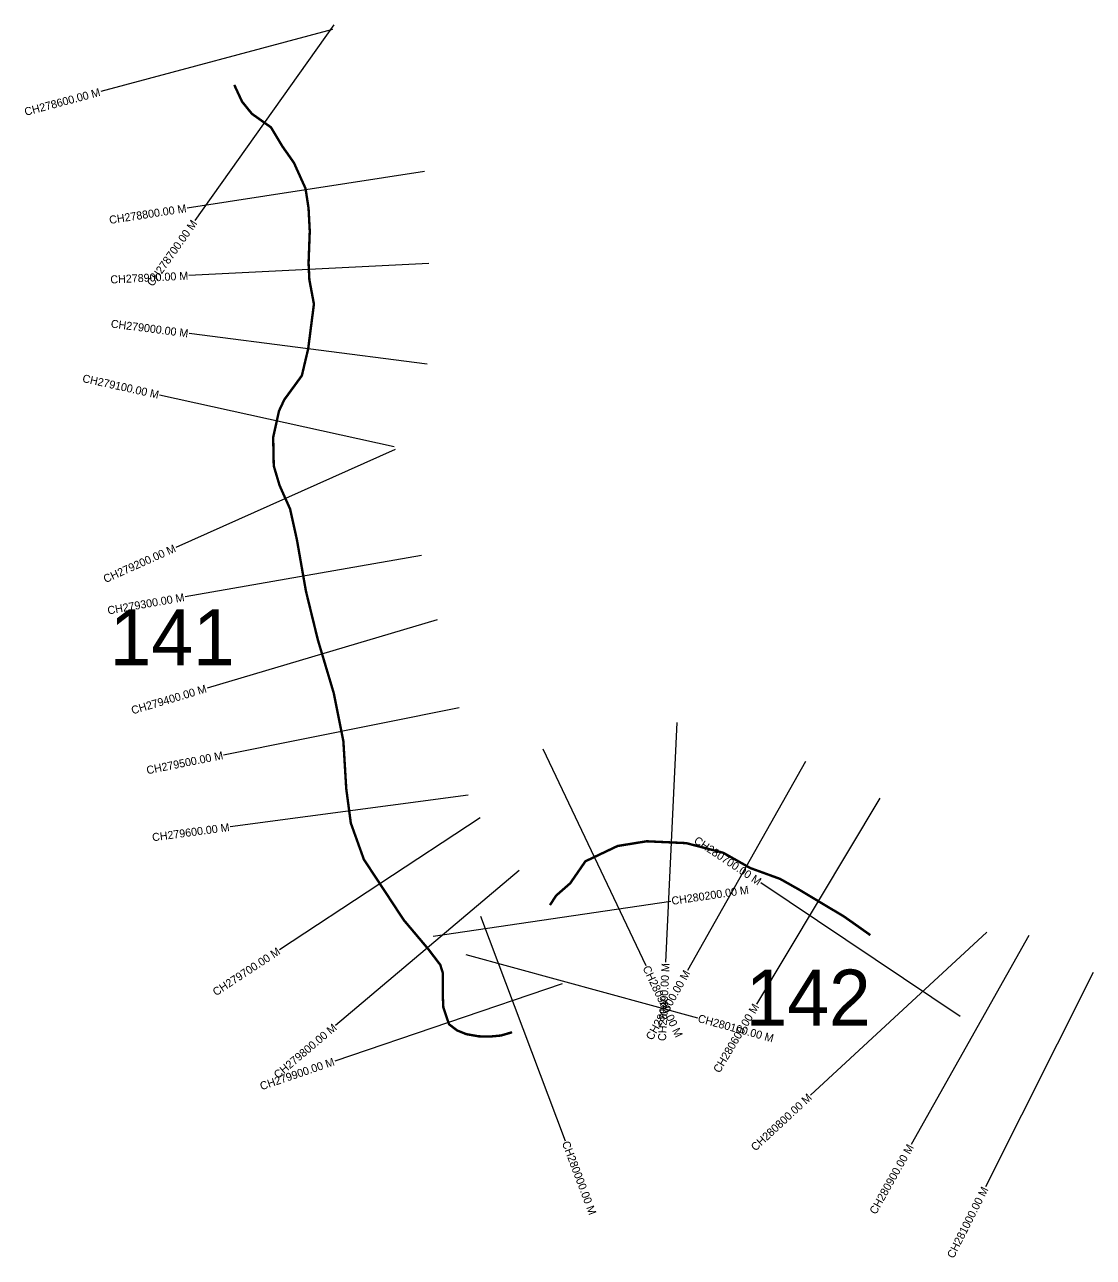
# Model space of a CAD drawing. Header units: feet. Extents: x 284923 to 291970, y 2023753 to 2027190.
# Drawn here: x 284923 to 286259, y 2024252 to 2025793 of the extents above; entities that cross this region are included whole.
import ezdxf
from ezdxf.enums import TextEntityAlignment as Align

# ---------------------------------------------------------------- set-up
doc = ezdxf.new("R2010")
doc.units = ezdxf.units.FT
doc.header["$MEASUREMENT"] = 0
for name, color, linetype in [('CS', 134, 'Continuous'), ('CSMark', 6, 'Continuous'), ('NATURALLY PROTECTED', 3, 'Continuous')]:
    doc.layers.add(name, color=color, linetype=linetype)

msp = doc.modelspace()

# ---------------------------------------------------------------- linework, layer by layer
at = {"layer": 'CS'}
for p, q in [((285308.1, 2025786.7), (285018.3, 2025709.2)), ((285309.4, 2025792.9), (285136.1, 2025548)), ((285422.7, 2025609.2), (285126.2, 2025563.6)), ((285428.2, 2025494.2), (285128.6, 2025479.2)), ((285426.2, 2025368.6), (285128.7, 2025406.9)), ((285384.8, 2025265.2), (285091.9, 2025330)), ((285386, 2025261.8), (285112.1, 2025139.5)), ((285419.2, 2025129.5), (285123.7, 2025077.6)), ((285438.6, 2025049.2), (285151.1, 2024963.6)), ((285466.1, 2024938.9), (285171.9, 2024880)), ((285738.2, 2024920.6), (285724.1, 2024620.9)), ((285570.5, 2024887.9), (285699.2, 2024616.9)), ((285899, 2024872), (285751.5, 2024610.8)), ((285477.4, 2024830), (285180.1, 2024790.1)), ((285991.7, 2024826.2), (285837.7, 2024568.8)), ((285492.5, 2024801.5), (285241.8, 2024636.6)), ((285541.1, 2024735.5), (285311.8, 2024542)), ((286092.3, 2024553.1), (285843.1, 2024720.1)), ((285433.7, 2024653.8), (285730.5, 2024697.5)), ((285492.9, 2024678.7), (285598.7, 2024397.9)), ((286125.3, 2024658.5), (285905.2, 2024454.8)), ((286178, 2024654.6), (286030.8, 2024393.1)), ((285474.6, 2024630.7), (285764, 2024551.6)), ((286258.5, 2024608.3), (286123.8, 2024340.2)), ((285594.7, 2024594.2), (285310.8, 2024497.4))]:
    msp.add_line(p, q, dxfattribs=at)
at = {"layer": 'NATURALLY PROTECTED', "const_width": 3, "flags": 128}
for points in [[(285185.2, 2025717.6), (285194.9, 2025696.7), (285207.2, 2025681.5), (285231, 2025664.6), (285245.3, 2025640.8), (285259.7, 2025620.3), (285274.2, 2025588.2), (285278, 2025563.3), (285279.5, 2025534.8), (285278, 2025494.9), (285279, 2025474.1), (285284.7, 2025443.7), (285277.5, 2025387.7), (285269.6, 2025354.2), (285247.7, 2025324.2), (285241.1, 2025310.2), (285233.8, 2025277.2), (285234.5, 2025241.4), (285241.8, 2025216.9), (285254.9, 2025187.6), (285263.4, 2025149.3), (285274.7, 2025084.9), (285289.6, 2025024), (285309.5, 2024957.3), (285321.5, 2024897.1), (285325.1, 2024837.6), (285330.8, 2024794.9), (285347.1, 2024749.5), (285379.7, 2024700), (285396.9, 2024673.8), (285427.6, 2024637.4), (285442.6, 2024617.7), (285445.9, 2024607), (285445.9, 2024586.3), (285445.9, 2024574.9), (285446.4, 2024564.4), (285450.3, 2024553), (285453.5, 2024543.5), (285463.5, 2024535.8), (285475.2, 2024531.1), (285490.6, 2024528.4), (285504.5, 2024528.1), (285518.4, 2024529.4), (285532.3, 2024533.5)], [(285579.6, 2024692.4), (285587.2, 2024704.2), (285604.9, 2024719.7), (285623.9, 2024747.2), (285664.1, 2024766.3), (285700.4, 2024772.2), (285749.8, 2024769.9), (285796.2, 2024757.8), (285830, 2024738.7), (285867.1, 2024725.2), (285891.2, 2024711.6), (285910.2, 2024700.2), (285928.5, 2024689.2), (285946.5, 2024678.5), (285964.7, 2024665.7), (285979.9, 2024654.9)]]:
    msp.add_lwpolyline(points, dxfattribs=at)

# ---------------------------------------------------------------- texts
at = {"char_height": 70, "attachment_point": 1}
for s, insert in [('141', (285029.6, 2025062.3)), ('142', (285824.2, 2024611.8))]:
    msp.add_mtext_dynamic_manual_height_columns(s, width=95.172, gutter_width=1, heights=[0], dxfattribs=dict(at, insert=insert))
at = {"layer": 'CSMark'}
for s, rotation, p in [('CH278600.00 M', 14.9839, (285017.3, 2025708.9)), ('CH278800.00 M', 8.7362, (285125.2, 2025563.5)), ('CH278700.00 M', 54.7195, (285135.5, 2025547.2)), ('CH278900.00 M', 2.8657, (285127.6, 2025479.2)), ('CH279000.00 M', 352.6705, (285127.7, 2025407)), ('CH279100.00 M', 347.5269, (285090.9, 2025330.2)), ('CH279200.00 M', 24.0554, (285111.2, 2025139.1)), ('CH279300.00 M', 9.9767, (285122.7, 2025077.4)), ('CH279400.00 M', 16.5748, (285150.1, 2024963.3)), ('CH279500.00 M', 11.3149, (285171, 2024879.9)), ('CH279600.00 M', 7.6398, (285179.1, 2024790)), ('CH280700.00 M', 326.1615, (285842.2, 2024720.7)), ('CH279700.00 M', 33.3281, (285241, 2024636.1)), ('CH280500.00 M', 60.5494, (285751, 2024609.9)), ('CH280400.00 M', 87.3091, (285724.1, 2024619.9)), ('CH280600.00 M', 59.1161, (285837.2, 2024567.9)), ('CH279800.00 M', 40.1538, (285311, 2024541.4)), ('CH279900.00 M', 18.8383, (285309.8, 2024497.1)), ('CH280800.00 M', 42.7826, (285904.4, 2024454.1)), ('CH280900.00 M', 60.6293, (286030.3, 2024392.3)), ('CH281000.00 M', 63.3117, (286123.3, 2024339.3))]:
    msp.add_text(s, height=10, rotation=rotation, dxfattribs=at).set_placement(p, align=Align.MIDDLE_RIGHT)
for s, rotation, p in [('CH280200.00 M', 8.366, (285731.5, 2024697.6)), ('CH280300.00 M', 295.3981, (285699.6, 2024616)), ('CH280100.00 M', 344.7087, (285764.9, 2024551.3)), ('CH280000.00 M', 290.6432, (285599, 2024397))]:
    msp.add_text(s, height=10, rotation=rotation, dxfattribs=at).set_placement(p, align=Align.MIDDLE_LEFT)

doc.saveas('drawing.dxf')
